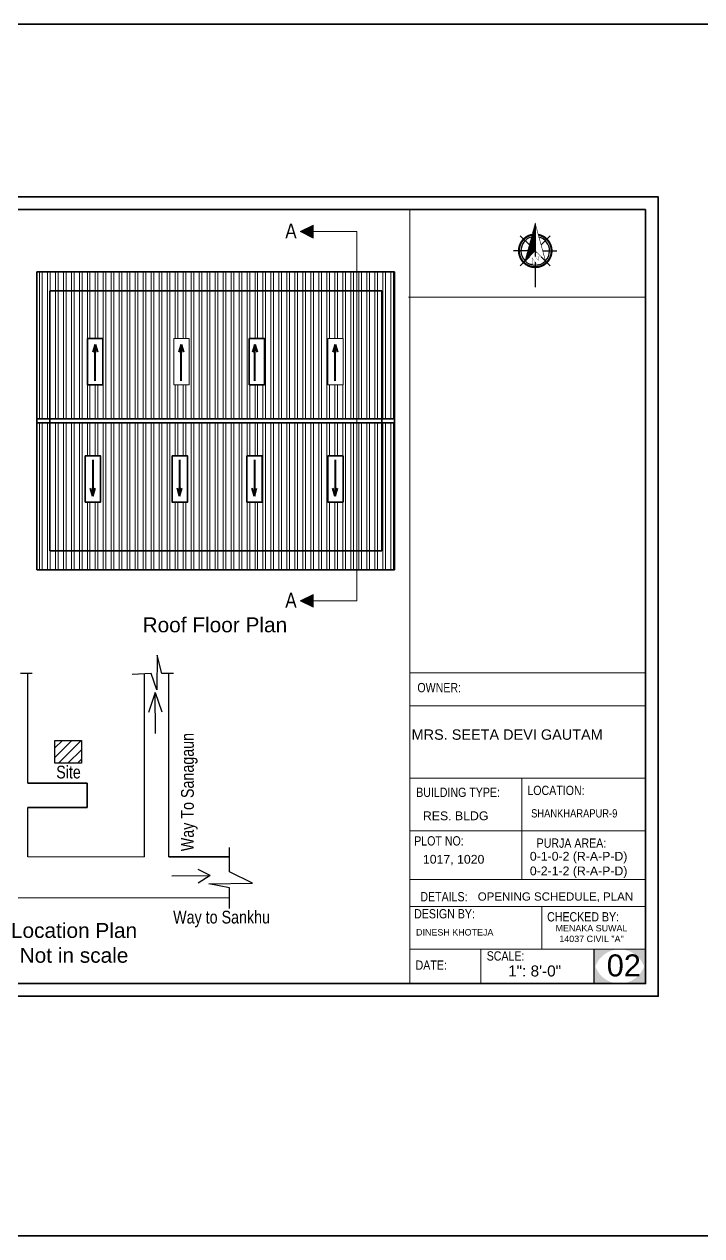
# Model space of a CAD drawing. Header units: inches. Extents: x 358077 to 378079, y -36324 to -23949.
# Drawn here: x 362627 to 363263, y -33374 to -32236 of the extents above; entities that cross this region are included whole.
import ezdxf

# ---------------------------------------------------------------- set-up
doc = ezdxf.new("R2010")
doc.units = ezdxf.units.IN
doc.header["$LTSCALE"] = 2
doc.header["$MEASUREMENT"] = 0
doc.linetypes.add('DASHED2', pattern=[0.375, 0.25, -0.125])
doc.layers.get('0').update_dxf_attribs({"linetype": 'CONTINUOUS'})
for name, color, linetype, lineweight in [('DIM_LINE', 173, 'CONTINUOUS', 20), ('dimension', 160, 'CONTINUOUS', 15), ('DIMENTION', 140, 'CONTINUOUS', 0), ('door', 20, 'CONTINUOUS', 35), ('DW-SEC', 24, 'CONTINUOUS', 25), ('Rebars', 1, 'CONTINUOUS', 13), ('river', 7, 'DASHED2', 25), ('Siteplan', 7, 'CONTINUOUS', 30), ('TEXT', 181, 'CONTINUOUS', 25), ('WALL - A', 1, 'CONTINUOUS', 40)]:
    doc.layers.add(name, color=color, linetype=linetype, lineweight=lineweight)
doc.layers.add('Normal Wall', color=7, linetype='CONTINUOUS', lineweight=35, true_color=0xffaf89)
doc.layers.add('Rear Wall', color=7, linetype='CONTINUOUS', lineweight=20, true_color=0xd4e480)
doc.layers.add('WAll', color=20, linetype='CONTINUOUS')
doc.styles.add('DIM', font='arial.ttf', dxfattribs={"width": 0.8})
doc.styles.get("Standard").update_dxf_attribs({"font": 'ARIALN.TTF'})
doc.styles.add('SwissBT', font='swiss.ttf', dxfattribs={"height": 12})
pattern_1 = [(90, (2678.3955, -3512.674), (-7.5, 0), []), (90, (2680.8955, -3510.174), (-7.5, 0), [])]

# ---------------------------------------------------------------- blocks, each defined once
blk = doc.blocks.new('*X29')
at = {"color": 0}
for p, q in [((147.55, -408.76), (147.62, -408.7)), ((145.36, -416.79), (147.62, -414.53)), ((145.56, -416.06), (147.62, -414)), ((145.76, -415.33), (147.62, -413.47)), ((145.96, -414.6), (147.62, -412.94)), ((146.16, -413.87), (147.62, -412.41)), ((146.36, -413.14), (147.62, -411.88)), ((146.55, -412.41), (147.62, -411.35)), ((146.75, -411.68), (147.62, -410.82)), ((146.95, -410.95), (147.62, -410.29)), ((147.15, -410.22), (147.62, -409.76)), ((147.35, -409.49), (147.62, -409.23)), ((143.16, -424.82), (147.62, -420.36)), ((143.36, -424.09), (147.62, -419.83)), ((143.56, -423.36), (147.62, -419.3)), ((143.76, -422.63), (147.62, -418.77)), ((143.96, -421.9), (147.62, -418.24)), ((144.16, -421.17), (147.62, -417.71)), ((144.36, -420.44), (147.62, -417.18)), ((144.56, -419.71), (147.62, -416.65)), ((144.76, -418.98), (147.62, -416.12)), ((144.96, -418.25), (147.62, -415.59)), ((145.16, -417.52), (147.62, -415.06)), ((142.76, -426.28), (147.62, -421.42)), ((142.96, -425.55), (147.62, -420.89))]:
    blk.add_line(p, q, dxfattribs=at)
blk = doc.blocks.new('NORTH_15')
for p, q in [((-2.87, 2.87), (-7.37, 7.37)), ((0, 3.66), (0, 10.62)), ((2.87, 2.87), (7.37, 7.37)), ((-13.37, 0), (2.72, 0)), ((5.49, 0), (17.83, 0)), ((-2.87, -2.87), (-7.37, -7.37)), ((0, -3.66), (0, -10.62)), ((2.87, -2.87), (7.37, -7.37))]:
    blk.add_line(p, q)
at = {"const_width": 1}
for points in [[(0, -8, 1), (0, 8, 0.359415), (-7.86, 1.52, 1)], [(-7.86, -1.52, 0.359415), (0, -8, 1)]]:
    blk.add_lwpolyline(points, format="xyb", dxfattribs=at)
for points, const_width in [([(4.96, -5.01), (-13.37, 0), (4.9, 5), (0, 0), (4.96, -5.01)], 0.3), ([(5.93, -1.55), (6, -1.55), (6.07, -1.54), (6.13, -1.53), (6.17, -1.52), (6.22, -1.51), (6.26, -1.49), (6.28, -1.47), (6.3, -1.45), (6.32, -1.42), (6.33, -1.39), (6.35, -1.34), (6.36, -1.29), (6.37, -1.23), (6.38, -1.16), (6.38, -1.08), (6.38, -1), (6.54, -1), (6.54, -2.34), (6.38, -2.34), (6.38, -2.3), (6.38, -2.23), (6.38, -2.16), (6.37, -2.09), (6.36, -2.04), (6.35, -1.99), (6.33, -1.95), (6.32, -1.91), (6.3, -1.88), (6.28, -1.86), (6.26, -1.83), (6.22, -1.81), (6.18, -1.8), (6.13, -1.78), (6.07, -1.77), (6.01, -1.76), (5.95, -1.76), (2.66, -1.76), (2.66, -2.34), (2.5, -2.34), (2.5, -0.16), (4.71, 1.44), (3.14, 1.44), (3.07, 1.44), (3, 1.43), (2.94, 1.42), (2.89, 1.41), (2.85, 1.4), (2.81, 1.38), (2.78, 1.36), (2.76, 1.34), (2.74, 1.31), (2.72, 1.27), (2.7, 1.22), (2.69, 1.17), (2.68, 1.11), (2.67, 1.04), (2.66, 0.97), (2.66, 0.89), (2.66, 0.87), (2.5, 0.87), (2.5, 2.21), (2.66, 2.21), (2.66, 2.17), (2.66, 2.09), (2.67, 2.03), (2.68, 1.97), (2.69, 1.91), (2.7, 1.86), (2.71, 1.82), (2.73, 1.78), (2.75, 1.76), (2.77, 1.74), (2.8, 1.72), (2.85, 1.7), (2.89, 1.68), (2.94, 1.67), (3, 1.66), (3.07, 1.66), (3.14, 1.66), (6.54, 1.66), (6.54, 0.75), (3.33, -1.55), (5.93, -1.55), (5.93, -1.55)], 0.1)]:
    blk.add_lwpolyline(points, dxfattribs=dict(const_width=const_width))
for start, end in [(90, 164.97304), (270, 90), (195.02696, 270)]:
    blk.add_arc((0, 0), 7, start, end)
at = {"rotation": 90}
blk.add_blockref('*X29', (-421.89, -147.62), dxfattribs=at)
blk = doc.blocks.new('A$C0BDB7EE9')
at = {"layer": 'Siteplan', "xscale": 2.999999999999779, "yscale": 2.999999999999779, "zscale": 2.999999999999779, "rotation": 247.8612575918487}
blk.add_blockref('NORTH_15', (20.2, 49.5), dxfattribs=at)
blk = doc.blocks.new('A$C327B4BBD')
at = {"layer": 'DIMENTION', "ltscale": 0.3, "xscale": 1.171875000000082, "yscale": 1.171875000000082, "zscale": 1.171875000000082, "rotation": 112.1387424081494}
blk.add_blockref('A$C0BDB7EE9', (16.1, 0), dxfattribs=at)

msp = doc.modelspace()

# ---------------------------------------------------------------- hatches: boundary and pattern name
at = {"linetype": 'ByBlock', "lineweight": 5}
for points in [[(362885.95, -32431.26), (362897.95, -32437.26), (362897.95, -32425.26)], [(362885.95, -32778), (362897.95, -32784), (362897.95, -32772)]]:
    msp.add_hatch(color=7, dxfattribs=at).paths.add_polyline_path(points)
msp.add_hatch(color=0).paths.add_polyline_path([(363210.34, -33105.2), (363186.03, -33105.2, -0.4142136), (363210.34, -33129.51)])
at = {"layer": 'DIM_LINE'}
h = msp.add_hatch(dxfattribs=at)
h.set_pattern_fill('ANSI32', color=256, scale=20, angle=45)
h.set_pattern_definition(pattern_1)
h.paths.add_polyline_path([(362638.56, -32468.91), (362638.56, -32606.91), (362650.56, -32606.91), (362650.56, -32486.91), (362962.56, -32486.91), (362962.56, -32606.91), (362974.56, -32606.91), (362974.56, -32468.91)])
h = msp.add_hatch(dxfattribs=at)
h.set_pattern_fill('ANSI32', color=256, scale=20, angle=45)
h.set_pattern_definition(pattern_1)
h.paths.add_polyline_path([(362962.56, -32606.91), (362962.56, -32486.91), (362650.56, -32486.91), (362650.56, -32606.91)])
h.paths.add_polyline_path([(362837.98, -32575.02), (362837.98, -32531.7), (362852.43, -32531.7), (362852.43, -32575.02)], flags=16)
h.paths.add_polyline_path([(362781.53, -32575.02), (362767.08, -32575.02), (362767.08, -32531.7), (362781.53, -32531.7)], flags=16)
h.paths.add_polyline_path([(362911.68, -32575.02), (362911.68, -32531.7), (362926.13, -32531.7), (362926.13, -32575.02)], flags=16)
h.paths.add_polyline_path([(362700.61, -32575.02), (362686.16, -32575.02), (362686.16, -32531.7), (362700.61, -32531.7)], flags=16)
h = msp.add_hatch(dxfattribs=at)
h.set_pattern_fill('ANSI32', color=256, scale=20, angle=45)
h.set_pattern_definition(pattern_1)
h.paths.add_polyline_path([(362974.56, -32748.91), (362974.56, -32610.91), (362962.56, -32610.91), (362962.56, -32730.91), (362650.56, -32730.91), (362650.56, -32610.91), (362638.56, -32610.91), (362638.56, -32748.91)])
h = msp.add_hatch(dxfattribs=at)
h.set_pattern_fill('ANSI32', color=256, scale=20, angle=45)
h.set_pattern_definition(pattern_1)
h.paths.add_polyline_path([(362962.56, -32730.91), (362962.56, -32610.91), (362650.56, -32610.91), (362650.56, -32730.91)])
h.paths.add_polyline_path([(362765.55, -32641.85), (362780.01, -32641.85), (362780.01, -32685.18), (362765.55, -32685.18)], flags=16)
h.paths.add_polyline_path([(362835.77, -32685.18), (362835.77, -32641.85), (362850.22, -32641.85), (362850.22, -32685.18)], flags=16)
h.paths.add_polyline_path([(362911.68, -32685.18), (362911.68, -32641.85), (362926.13, -32641.85), (362926.13, -32685.18)], flags=16)
h.paths.add_polyline_path([(362683.95, -32641.85), (362698.4, -32641.85), (362698.4, -32685.18), (362683.95, -32685.18)], flags=16)
at = {"layer": 'DW-SEC'}
h = msp.add_hatch(dxfattribs=at)
h.set_pattern_fill('ANSI31', color=256, scale=50)
h.set_pattern_definition([(45, (241152.681, -20333.7044), (-4.41941738, 4.41941738), [])])
h.paths.add_polyline_path([(362655.4, -32930.33), (362680.3, -32930.33), (362680.3, -32909.08), (362655.4, -32909.08)])
at = {"layer": 'TEXT'}
for points in [[(363186.03, -33105.2), (363161.72, -33105.2), (363161.72, -33129.51, -0.4142136)], [(363186.03, -33105.2), (363161.72, -33105.2), (363161.72, -33129.51, -0.4142136)], [(363210.34, -33105.2), (363186.03, -33105.2, -0.4142136), (363210.34, -33129.51)], [(363161.72, -33113.02), (363161.72, -33137.33), (363186.03, -33137.33, -0.4142136)], [(363161.72, -33113.02), (363161.72, -33137.33), (363186.03, -33137.33, -0.4142136)], [(363210.34, -33113.02, -0.4142136), (363186.03, -33137.33), (363210.34, -33137.33)], [(363210.34, -33113.02, -0.4142136), (363186.03, -33137.33), (363210.34, -33137.33)]]:
    msp.add_hatch(color=0, dxfattribs=at).paths.add_polyline_path(points)

# ---------------------------------------------------------------- linework, layer by layer
at = {"color": 7, "linetype": 'ByBlock', "lineweight": 5}
for p, q in [((362885.95, -32431.26), (362897.95, -32425.26)), ((362897.95, -32437.26), (362885.95, -32431.26)), ((362897.95, -32437.26), (362897.95, -32425.26)), ((362939.12, -32431.26), (362897.95, -32431.26)), ((362939.12, -32778), (362939.12, -32431.26)), ((362885.95, -32778), (362897.95, -32772)), ((362897.95, -32784), (362897.95, -32772)), ((362897.95, -32784), (362885.95, -32778)), ((362939.12, -32778), (362897.95, -32778))]:
    msp.add_line(p, q, dxfattribs=at)
at = {"color": 0}
msp.add_line((363161.72, -33105.2), (363161.72, -33137.33), dxfattribs=at)
msp.add_line((363161.72, -33105.2), (363161.72, -33137.33), dxfattribs=at)
at = {"layer": 'DIM_LINE'}
for points in [[(362686.16, -32531.7), (362700.61, -32531.7), (362700.61, -32575.02), (362686.16, -32575.02)], [(362767.08, -32531.7), (362781.53, -32531.7), (362781.53, -32575.02), (362767.08, -32575.02)], [(362911.68, -32531.7), (362926.13, -32531.7), (362926.13, -32575.02), (362911.68, -32575.02)], [(362683.95, -32685.18), (362698.4, -32685.18), (362698.4, -32641.85), (362683.95, -32641.85)], [(362765.55, -32685.18), (362780.01, -32685.18), (362780.01, -32641.85), (362765.55, -32641.85)], [(362835.77, -32685.18), (362850.22, -32685.18), (362850.22, -32641.85), (362835.77, -32641.85)], [(362911.68, -32685.18), (362926.13, -32685.18), (362926.13, -32641.85), (362911.68, -32641.85)]]:
    msp.add_lwpolyline(points, close=True, dxfattribs=at)
at = {"layer": 'dimension', "ltscale": 7}
for p, q in [((362739.64, -33018.49), (362629.96, -33018.49)), ((362819.53, -33056.73), (362533.97, -33056.73))]:
    msp.add_line(p, q, dxfattribs=at)
at = {"layer": 'door', "ltscale": 0.5}
for p, q in [((362638.56, -32748.91), (362638.56, -32468.91)), ((362638.56, -32468.91), (362974.56, -32468.91)), ((362974.56, -32748.91), (362974.56, -32468.91)), ((362650.56, -32730.91), (362650.56, -32486.91)), ((362650.56, -32486.91), (362962.56, -32486.91)), ((362962.56, -32730.91), (362962.56, -32486.91)), ((362638.56, -32606.91), (362974.56, -32606.91)), ((362638.56, -32610.91), (362974.56, -32610.91)), ((362650.56, -32730.91), (362962.56, -32730.91)), ((362638.56, -32748.91), (362974.56, -32748.91)), ((362629.96, -32949.08), (362685.89, -32949.08)), ((362685.89, -32972.02), (362685.89, -32949.08)), ((362629.96, -32972.02), (362685.89, -32972.02))]:
    msp.add_line(p, q, dxfattribs=at)
at = {"layer": 'door', "color": 3, "ltscale": 0.5}
msp.add_lwpolyline([(360731.88, -32236.48), (364816.66, -32236.48), (364816.66, -33374.18), (360731.88, -33374.18)], close=True, dxfattribs=at)
at = {"layer": 'door', "ltscale": 0.5}
for points in [[(362686.16, -32531.7), (362700.61, -32531.7), (362700.61, -32575.02), (362686.16, -32575.02)], [(362837.98, -32531.7), (362852.43, -32531.7), (362852.43, -32575.02), (362837.98, -32575.02)], [(362683.95, -32641.85), (362698.4, -32641.85), (362698.4, -32685.18), (362683.95, -32685.18)], [(362765.55, -32641.85), (362780.01, -32641.85), (362780.01, -32685.18), (362765.55, -32685.18)], [(362835.77, -32641.85), (362850.22, -32641.85), (362850.22, -32685.18), (362835.77, -32685.18)], [(362911.68, -32641.85), (362926.13, -32641.85), (362926.13, -32685.18), (362911.68, -32685.18)]]:
    msp.add_lwpolyline(points, close=True, dxfattribs=at)
at = {"layer": 'Normal Wall'}
for points in [[(362164.24, -32398.71), (363222.25, -32398.71), (363222.25, -33149.23), (362164.24, -33149.23)], [(362164.24, -32398.71), (363222.25, -32398.71), (363222.25, -33149.23), (362164.24, -33149.23)], [(363210.34, -32410.61), (362188.06, -32410.61), (362188.06, -33137.33), (363210.34, -33137.33)], [(363210.34, -32410.61), (362188.06, -32410.61), (362188.06, -33137.33), (363210.34, -33137.33)]]:
    msp.add_lwpolyline(points, close=True, dxfattribs=at)
at = {"layer": 'Rear Wall'}
for p, q in [((362988.92, -32854.89), (362988.92, -32410.61)), ((362987.74, -32492.91), (363210.34, -32492.91)), ((362988.92, -32845.62), (363210.34, -32845.62)), ((362988.92, -32845.62), (363210.34, -32845.62)), ((362988.92, -32845.62), (363210.34, -32845.62)), ((362988.92, -32845.62), (363210.34, -32845.62)), ((362988.92, -32876.43), (363210.34, -32876.43)), ((362988.92, -32876.43), (363210.34, -32876.43)), ((362988.92, -32944.48), (363210.34, -32944.48)), ((362988.92, -32944.48), (363210.34, -32944.48)), ((363094.19, -32944.48), (363094.19, -33030.39)), ((363094.19, -32944.48), (363094.19, -33039.65)), ((362988.92, -32993.97), (363210.34, -32993.97)), ((362988.92, -32993.97), (363210.34, -32993.97)), ((362988.92, -33039.65), (363210.34, -33039.65)), ((362988.92, -33065.08), (363210.34, -33065.08)), ((362988.92, -33065.08), (363210.34, -33065.08)), ((363112.77, -33105.2), (363112.77, -33065.08)), ((363112.77, -33105.2), (363112.77, -33065.08)), ((362988.92, -33105.2), (363210.34, -33105.2)), ((362988.92, -33105.2), (363210.34, -33105.2)), ((363055.66, -33105.2), (363055.66, -33137.33)), ((363055.66, -33105.2), (363055.66, -33137.33))]:
    msp.add_line(p, q, dxfattribs=at)
msp.add_lwpolyline([(362988.92, -32845.62), (363210.34, -32845.62), (363210.34, -33137.33), (362988.92, -33137.33)], close=True, dxfattribs=at)
msp.add_lwpolyline([(362988.92, -32845.62), (363210.34, -32845.62), (363210.34, -33137.33), (362988.92, -33137.33)], close=True, dxfattribs=at)
at = {"layer": 'river', "color": 1, "linetype": 'Continuous', "ltscale": 10}
for p, q in [((362751.43, -32828.93), (362751.11, -32861.59)), ((362755.73, -32846.14), (362751.43, -32828.93)), ((362634.1, -32846.14), (362623.11, -32846.14)), ((362629.96, -32949.08), (362629.96, -32846.14)), ((362745.85, -32846.14), (362728.01, -32847.09)), ((362739.64, -33018.49), (362739.64, -32846.14)), ((362751.11, -32861.59), (362745.85, -32846.14)), ((362766.73, -32846.14), (362755.73, -32846.14)), ((362762.58, -33018.49), (362762.58, -32846.14)), ((362749.52, -32863.95), (362743.46, -32882.9)), ((362749.93, -32902.45), (362749.52, -32863.95)), ((362749.52, -32863.95), (362755.89, -32882.27)), ((362629.96, -33018.49), (362629.96, -32972.02)), ((362819.53, -33032.35), (362819.37, -33009.72)), ((362762.58, -33018.49), (362819.44, -33018.49)), ((362819.44, -33018.49), (362762.58, -33018.49)), ((362765.4, -33036.23), (362801.35, -33035.85)), ((362801.35, -33035.85), (362790.11, -33030.12)), ((362801.35, -33035.85), (362790.11, -33042.94)), ((362841.2, -33043.18), (362819.53, -33032.35)), ((362799.94, -33043.66), (362841.2, -33043.18)), ((362819.53, -33047.33), (362799.94, -33043.66)), ((362819.53, -33066.92), (362819.53, -33047.33))]:
    msp.add_line(p, q, dxfattribs=at)
at = {"layer": 'WAll'}
msp.add_lwpolyline([(362655.4, -32909.08), (362680.3, -32909.08), (362680.3, -32930.33), (362655.4, -32930.33)], close=True, dxfattribs=at)
at = {"layer": 'WALL - A'}
for p, q in [((362693.19, -32537.28), (362691.07, -32544.58)), ((362693.19, -32571.26), (362693.19, -32537.28)), ((362693.19, -32537.28), (362695.32, -32544.58)), ((362774.11, -32537.28), (362771.98, -32544.58)), ((362774.11, -32571.26), (362774.11, -32537.28)), ((362774.11, -32537.28), (362776.24, -32544.58)), ((362843.27, -32537.28), (362841.14, -32544.58)), ((362843.27, -32571.26), (362843.27, -32537.28)), ((362843.27, -32537.28), (362845.39, -32544.58)), ((362918.71, -32537.28), (362916.59, -32544.58)), ((362918.71, -32571.26), (362918.71, -32537.28)), ((362918.71, -32537.28), (362920.84, -32544.58)), ((362690.98, -32645.61), (362690.98, -32679.59)), ((362772.59, -32645.61), (362772.59, -32679.59)), ((362842.8, -32645.61), (362842.8, -32679.59)), ((362918.71, -32645.61), (362918.71, -32679.59)), ((362690.98, -32679.59), (362688.86, -32672.29)), ((362690.98, -32679.59), (362693.11, -32672.29)), ((362772.59, -32679.59), (362770.46, -32672.29)), ((362772.59, -32679.59), (362774.71, -32672.29)), ((362842.8, -32679.59), (362840.68, -32672.29)), ((362842.8, -32679.59), (362844.93, -32672.29)), ((362918.71, -32679.59), (362916.59, -32672.29)), ((362918.71, -32679.59), (362920.84, -32672.29))]:
    msp.add_line(p, q, dxfattribs=at)

# ---------------------------------------------------------------- block references
at = {"layer": 'Rebars', "xscale": 0.5459999999999999, "yscale": 0.5459999999999999, "zscale": 0.5459999999999999, "rotation": 270}
msp.add_blockref('A$C327B4BBD', (363106.61, -32474.69), dxfattribs=at)

# ---------------------------------------------------------------- texts
at = {"color": 0}
for s, p in [('OWNER:', (362995.92, -32863.77)), ('LOCATION:', (363099.26, -32960.31))]:
    msp.add_text(s, height=8.704, dxfattribs=at).set_placement(p)
at = {"color": 7, "linetype": 'ByBlock', "lineweight": 5, "char_height": 14}
for s, insert, width, attachment_point in [('A', (362871.85, -32423.64), 26.5803, 1), ('A', (362871.85, -32770.38), 26.5803, 1), ('{\\fArial CE|b0|i0|c0|p34;Roof\\fArial CE|b0|i0|c238|p34; Floor Plan}', (362805.7, -32800.59), 235.547, 5), ('{\\fArial CE|b0|i0|c0|p34;Location Plan\\PNot in scale}', (362673.38, -33099.23), 235.547, 5)]:
    msp.add_mtext(s, dxfattribs=dict(at, insert=insert, width=width, attachment_point=attachment_point))
at = {"layer": 'TEXT', "color": 0}
for s, height, p in [('OWNER:', 8.704, (362995.92, -32863.77)), ('LOCATION:', 8.704, (363099.26, -32960.31)), ('CHECKED BY:', 8.7044, (363117.82, -33079)), ('CHECKED BY:', 8.7044, (363117.82, -33079)), ('SCALE:', 8.704, (363061.05, -33115.74)), ('SCALE:', 8.704, (363061.05, -33115.74))]:
    msp.add_text(s, height=height, dxfattribs=at).set_placement(p)
at = {"layer": 'TEXT', "color": 0, "linetype": 'ByBlock', "style": 'SwissBT'}
for s, insert, char_height, width, attachment_point in [('MRS. SEETA DEVI GAUTAM', (363080.26, -32898.67), 9.72, 217.5111, 2), ('OPENING SCHEDULE, PLAN', (363052.64, -33051.73), 7.7396, 268.5322, 1), ('MENAKA SUWAL\\P14037 CIVIL "A"', (363159.5, -33082.35), 6, 88.5492, 2), ('DINESH KHOTEJA', (362994.71, -33086.22), 6, 201.5276, 1)]:
    msp.add_mtext(s, dxfattribs=dict(at, insert=insert, char_height=char_height, width=width, attachment_point=attachment_point))
at = {"layer": 'TEXT', "ltscale": 7, "char_height": 12, "width": 245.0767, "attachment_point": 1, "style": 'DIM'}
for s, insert, rotation in [('Way To Sanagaun', (362773.92, -33013.07), 90), ('Site', (362656.66, -32932.75), 0.03075), ('Way to Sankhu', (362766.53, -33068.96), 0.03075)]:
    msp.add_mtext(s, dxfattribs=dict(at, insert=insert, rotation=rotation))
at = {"layer": 'TEXT', "color": 0, "attachment_point": 1}
for s, insert, char_height, width in [('BUILDING TYPE:', (362994.84, -32953.39), 8.7044, 148.5551), ('BUILDING TYPE:', (362994.84, -32953.39), 8.7044, 148.5551), ('PLOT NO: ', (362992.94, -32999), 8.704, 138.0271), ('PLOT NO: ', (362992.94, -32999), 8.704, 138.0271), ('PURJA AREA:', (363107.95, -33001.11), 8.7044, 197.5821), ('PURJA AREA:', (363107.95, -33001.11), 8.7044, 197.5821), ('DETAILS: ', (362998.74, -33051.39), 8.704, 138.0271), ('DESIGN BY:', (362992.9, -33067.44), 8.704, 138.0271), ('DESIGN BY:', (362992.9, -33067.44), 8.704, 138.0271), ('DATE:', (362994.25, -33115.67), 8.704, 34.8177)]:
    msp.add_mtext(s, dxfattribs=dict(at, insert=insert, char_height=char_height, width=width))
at = {"layer": 'TEXT', "color": 0, "style": 'SwissBT'}
for s, insert, char_height, width, attachment_point in [('RES. BLDG', (363001.15, -32975.69), 8.256, 163.2142, 1), ('RES. BLDG', (363001.15, -32975.69), 8.256, 163.2142, 1), ('0-1-0-2 (R-A-P-D)\\P0-2-1-2 (R-A-P-D)', (363147.41, -33013.68), 8.2555, 163.2142, 2), ('1017, 1020', (363001.15, -33016.51), 8.256, 163.2142, 1), ('02', (363173.82, -33109.97), 20.639, 20.1585, 1)]:
    msp.add_mtext(s, dxfattribs=dict(at, insert=insert, char_height=char_height, width=width, attachment_point=attachment_point))
at = {"layer": 'TEXT', "color": 0, "linetype": 'ByBlock', "insert": (363102.79, -32973.66), "char_height": 7.6711, "attachment_point": 1}
msp.add_mtext_dynamic_manual_height_columns('SHANKHARAPUR-9', width=381.0351, gutter_width=1.53, heights=[0], dxfattribs=at)
at = {"layer": 'TEXT', "color": 0, "ltscale": 0.5, "insert": (363081.13, -33120.38), "char_height": 10.319, "width": 127.5344, "attachment_point": 1, "style": 'SwissBT'}
msp.add_mtext('1": 8\'-0"', dxfattribs=at)
msp.add_mtext('1": 8\'-0"', dxfattribs=at)

doc.saveas('drawing.dxf')
